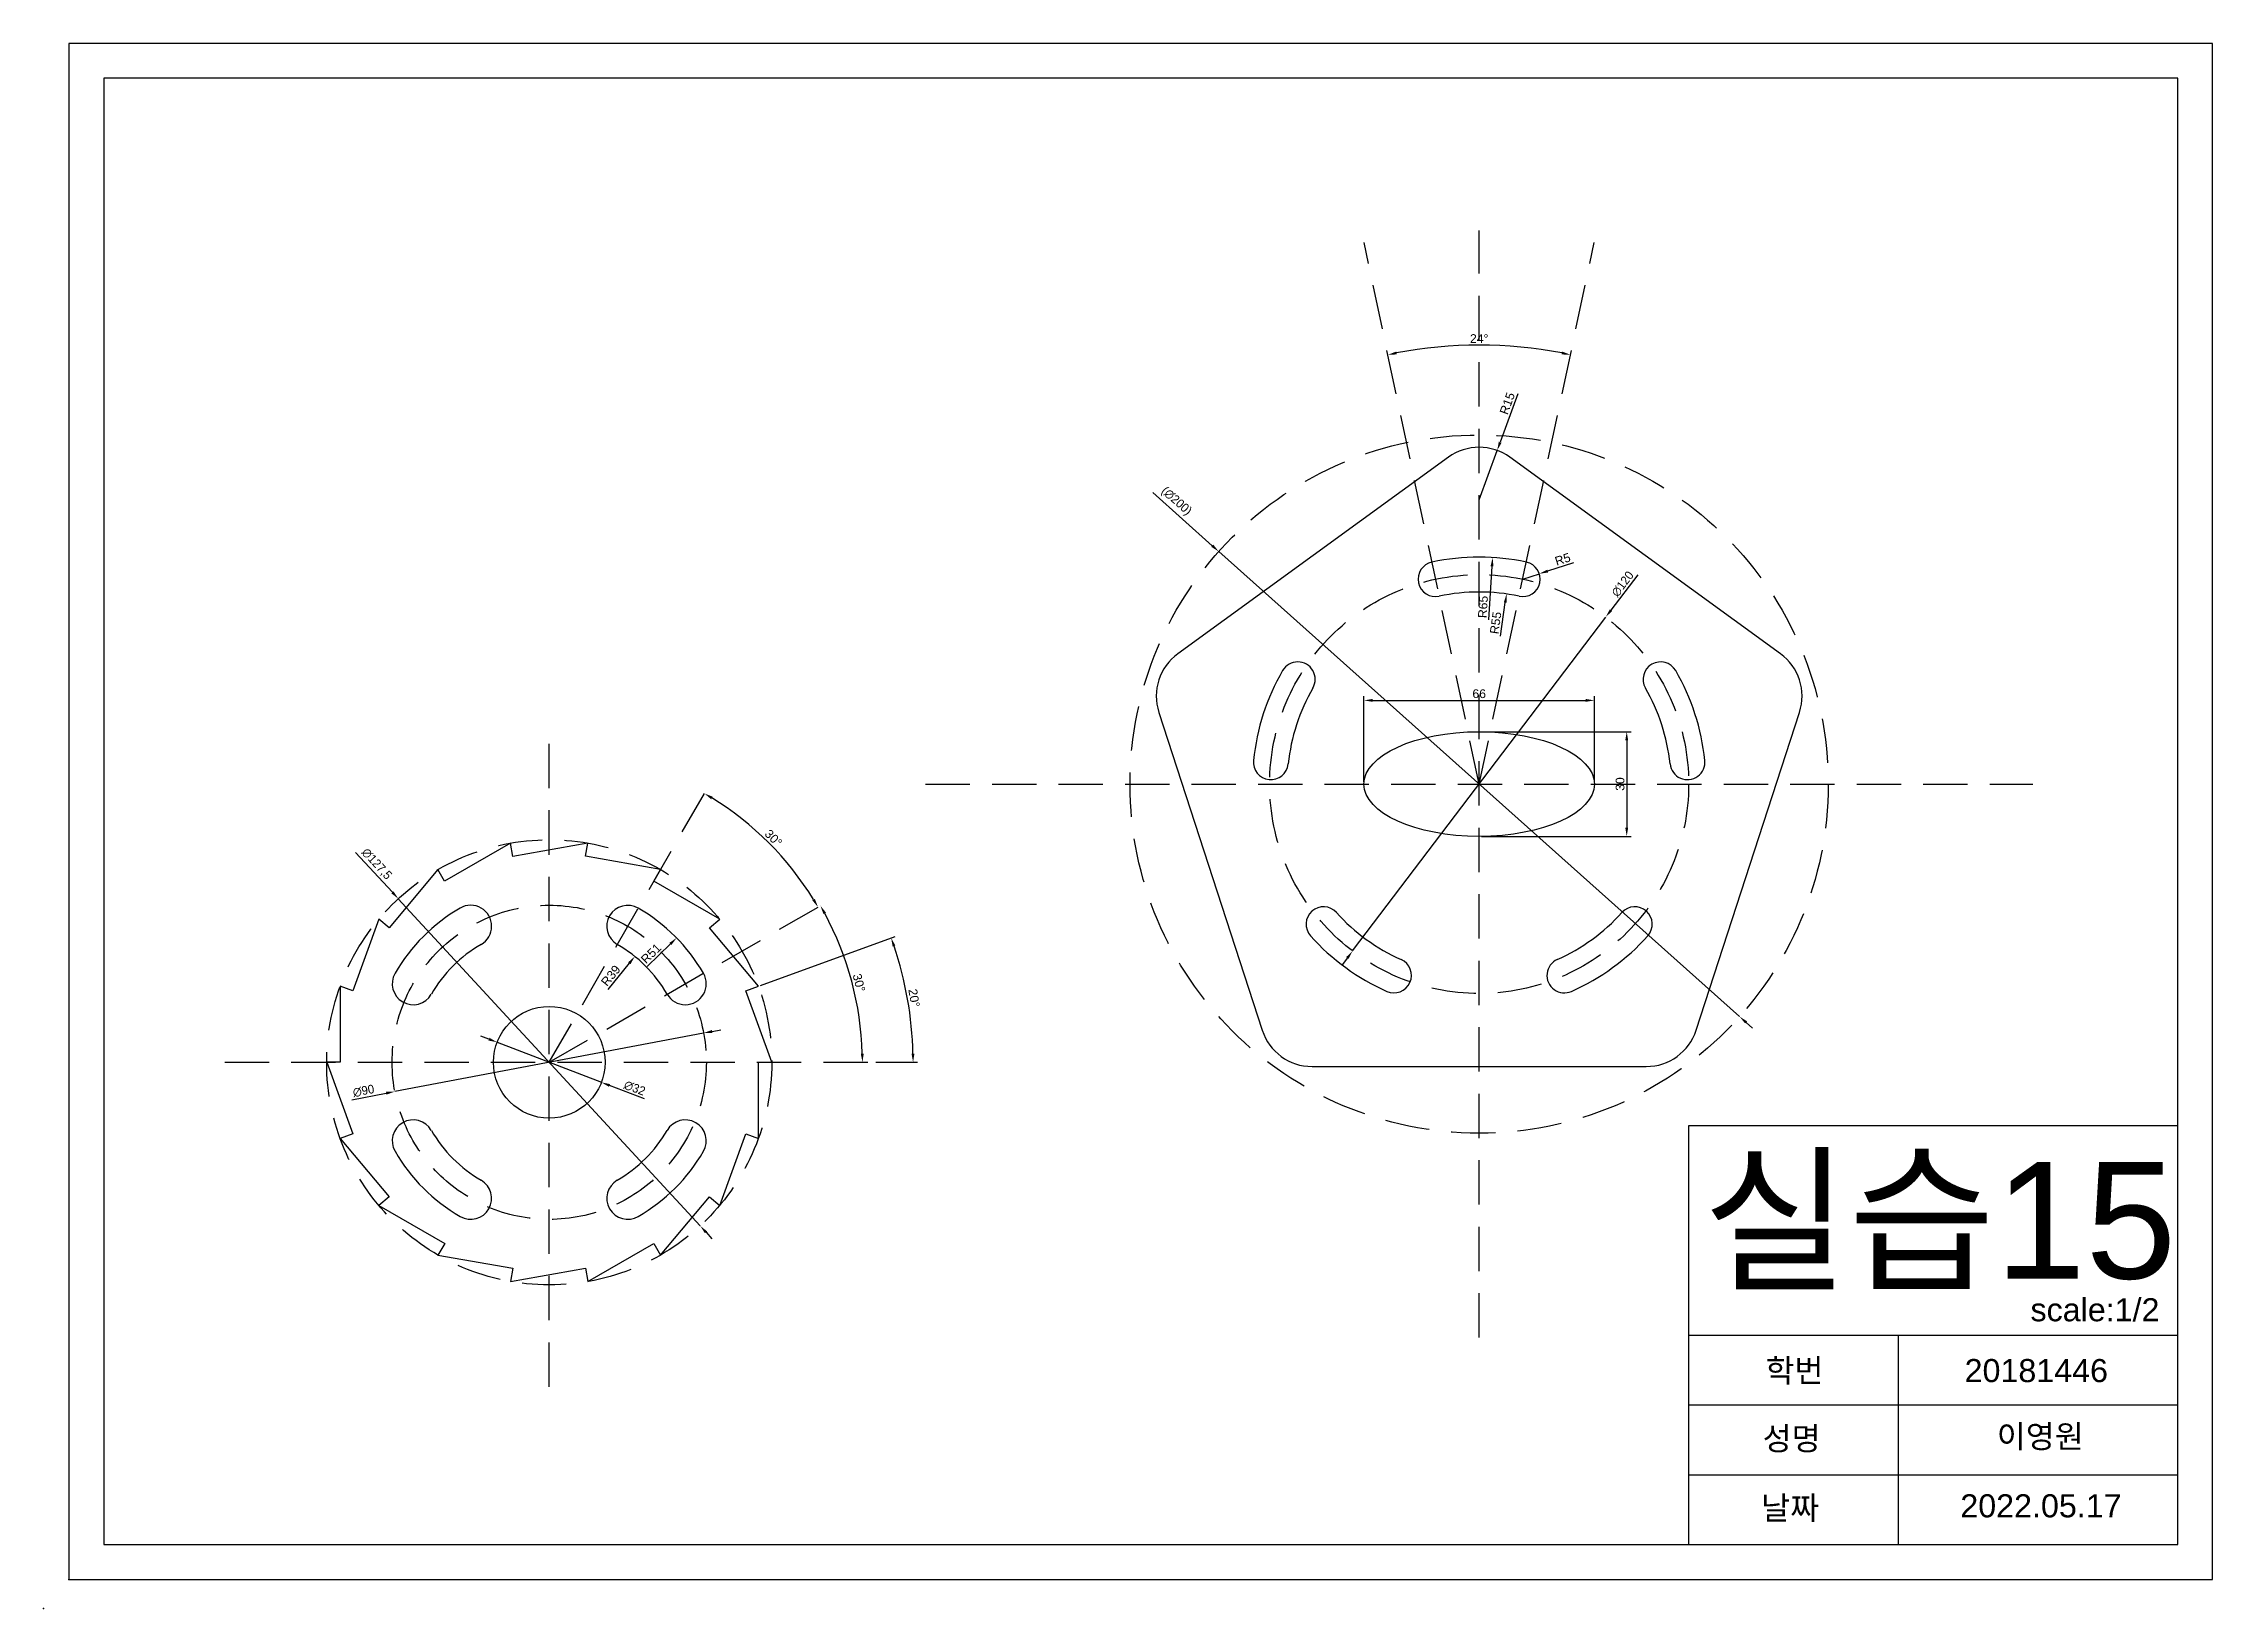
# Model space of a CAD drawing. Header units: millimetres. Extents: x 6 to 627, y -9 to 440.
import ezdxf

# ---------------------------------------------------------------- set-up
doc = ezdxf.new("R2010")
doc.units = ezdxf.units.MM
doc.linetypes.add('HIDDENX2', pattern=[19.05, 12.7, -6.35])
doc.styles.get("Standard").update_dxf_attribs({"font": 'arial.ttf'})
doc.dimstyles.new('ISO-25', dxfattribs={"dimtxt": 2.5, "dimasz": 2.5, "dimexe": 1.25, "dimexo": 0.625, "dimtad": 1, "dimtxsty": 'Standard', "dimcen": 2.5, "dimadec": 0, "dimazin": 0, "dimtfac": 1, "dimtmove": 0, "dimatfit": 3, "dimfxl": 1, "dimarcsym": 0})

# ---------------------------------------------------------------- blocks, each defined once
blk = doc.blocks.new('*U21')
for centre, radius, start, end in [((-8.24, 8.24), 6, 60, 240), ((-30.74, -30.74), 51, 30, 60), ((-30.74, -30.74), 39, 30, 60), ((8.24, -8.24), 6, 210, 30)]:
    blk.add_arc(centre, radius, start, end)
blk = doc.blocks.new('*U22')
at = {"color": 0, "linetype": 'ByBlock', "lineweight": -2, "transparency": 16777216}
for p, rotation in [((2291.2, 1701.96), 90.00000000000001), ((2291.2, 1640.49), 180), ((2352.67, 1640.49), 270)]:
    blk.add_blockref('*U21', p, dxfattribs=dict(at, rotation=rotation))
blk.add_blockref('*U21', (2352.67, 1701.96), dxfattribs=at)
blk = doc.blocks.new('*U23')
for p, q in [((-3.73, 9.59), (-0.12, 10.9)), ((3.73, -10.9), (-3.73, 9.59))]:
    blk.add_line(p, q)
blk = doc.blocks.new('*U24')
at = {"color": 0, "linetype": 'ByBlock', "lineweight": -2, "transparency": 16777216}
for p, rotation in [((2300.78, 1728.44), 99.99999999999987), ((2321.62, 1732.23), 79.99999999999991), ((2342.51, 1728.66), 59.99999999999996), ((2360.91, 1718.16), 39.99999999999999), ((2282.49, 1717.76), 119.9999999999999), ((2268.95, 1701.46), 139.9999999999999), ((2374.61, 1702), 19.99999999999999), ((2261.81, 1681.51), 159.9999999999998), ((2382.07, 1660.94), 339.9999999999995), ((2261.92, 1660.32), 180), ((2269.26, 1640.45), 199.9999999999997), ((2374.92, 1641), 319.9999999999996), ((2282.97, 1624.29), 219.9999999999997), ((2361.39, 1624.7), 299.9999999999995), ((2301.37, 1613.8), 239.9999999999996), ((2322.25, 1610.22), 259.9999999999996), ((2343.1, 1614.01), 279.9999999999996)]:
    blk.add_blockref('*U23', p, dxfattribs=dict(at, rotation=rotation))
blk.add_blockref('*U23', (2381.96, 1682.13), dxfattribs=at)
blk = doc.blocks.new('*D25')
at = {"color": 0, "lineweight": -2, "transparency": 16777216}
blk.add_arc((150.58, 147.85), 88.91, 31.61117, 58.38883, dxfattribs=at)
at = {"color": 0, "transparency": 16777216}
for points in [[(196.96, 223.2), (197.39, 223.92), (195.03, 224.84)], [(226.65, 194.66), (225.93, 194.23), (227.57, 192.3)]]:
    blk.add_solid(points, dxfattribs=at)
at = {"layer": 'Defpoints', "color": 0, "transparency": 16777216}
for p in [(197.04, 228.32), (218.68, 204.99), (231.05, 194.31), (150.58, 147.85), (150.58, 147.85)]:
    blk.add_point(p, dxfattribs=at)
at = {"color": 0, "transparency": 16777216, "insert": (214.79, 212.06), "char_height": 2.5, "attachment_point": 5, "rotation": 315}
blk.add_mtext('30°', dxfattribs=at)
blk = doc.blocks.new('*D26')
at = {"color": 0, "lineweight": -2, "transparency": 16777216}
for p, q in [((211.07, 169.86), (249.68, 183.92)), ((244.13, 147.85), (256.04, 147.85))]:
    blk.add_line(p, q, dxfattribs=at)
blk.add_arc((150.58, 147.85), 104.21, 1.37453, 18.62547, dxfattribs=at)
at = {"color": 0, "transparency": 16777216}
for points in [[(248.94, 180.99), (249.72, 181.27), (248.5, 183.49)], [(255.18, 150.35), (254.34, 150.34), (254.79, 147.85)]]:
    blk.add_solid(points, dxfattribs=at)
at = {"layer": 'Defpoints', "color": 0, "transparency": 16777216}
for p in [(206.87, 168.34), (210.48, 169.65), (254.08, 159.94), (57.65, 147.85), (243.5, 147.85)]:
    blk.add_point(p, dxfattribs=at)
at = {"color": 0, "transparency": 16777216, "insert": (255.08, 166.27), "char_height": 2.5, "attachment_point": 5, "rotation": 280}
blk.add_mtext('20°', dxfattribs=at)
blk = doc.blocks.new('*D27')
at = {"color": 0, "lineweight": -2, "transparency": 16777216}
blk.add_arc((150.58, 147.85), 89.7, 1.59692, 28.40308, dxfattribs=at)
at = {"color": 0, "transparency": 16777216}
for points in [[(229.11, 190.31), (229.84, 190.72), (228.26, 192.7)], [(240.66, 150.35), (239.82, 150.34), (240.28, 147.85)]]:
    blk.add_solid(points, dxfattribs=at)
at = {"layer": 'Defpoints', "color": 0, "transparency": 16777216}
for p in [(231.05, 194.31), (234.87, 178.53), (57.65, 147.85), (150.58, 147.85), (243.5, 147.85)]:
    blk.add_point(p, dxfattribs=at)
at = {"color": 0, "transparency": 16777216, "insert": (239.3, 170.62), "char_height": 2.5, "attachment_point": 5, "rotation": 284.39521}
blk.add_mtext('30°', dxfattribs=at)
blk = doc.blocks.new('*D28')
at = {"color": 0, "lineweight": -2, "transparency": 16777216}
for p, q in [((95.12, 207.96), (105.66, 196.54)), ((193.8, 100.99), (107.35, 194.7)), ((195.5, 99.15), (197.19, 97.31))]:
    blk.add_line(p, q, dxfattribs=at)
at = {"color": 0, "transparency": 16777216}
for points in [[(105.96, 196.82), (105.35, 196.26), (107.35, 194.7)], [(195.8, 99.43), (195.19, 98.87), (193.8, 100.99)]]:
    blk.add_solid(points, dxfattribs=at)
at = {"layer": 'Defpoints', "color": 0, "transparency": 16777216}
for p in [(107.35, 194.7), (193.8, 100.99)]:
    blk.add_point(p, dxfattribs=at)
at = {"color": 0, "transparency": 16777216, "insert": (101.09, 204.6), "char_height": 2.5, "attachment_point": 5, "rotation": 312.69216}
blk.add_mtext('{\\fPMingLiU|b0|i0|c136|p0;∅127,5}', dxfattribs=at)
blk = doc.blocks.new('*D29')
at = {"color": 0, "lineweight": -2, "transparency": 16777216}
for p, q in [((194.79, 156.23), (106.36, 139.47)), ((197.25, 156.69), (199.7, 157.16)), ((94.02, 137.13), (103.91, 139))]:
    blk.add_line(p, q, dxfattribs=at)
at = {"color": 0, "transparency": 16777216}
for points in [[(197.17, 157.1), (197.32, 156.28), (194.79, 156.23)], [(103.83, 139.41), (103.98, 138.59), (106.36, 139.47)]]:
    blk.add_solid(points, dxfattribs=at)
at = {"layer": 'Defpoints', "color": 0, "transparency": 16777216}
for p in [(194.79, 156.23), (106.36, 139.47)]:
    blk.add_point(p, dxfattribs=at)
at = {"color": 0, "transparency": 16777216, "insert": (97.39, 139.67), "char_height": 2.5, "attachment_point": 5, "rotation": 10.73249}
blk.add_mtext('{\\fPMingLiU|b0|i0|c136|p0;∅90}', dxfattribs=at)
blk = doc.blocks.new('*D30')
at = {"color": 0, "lineweight": -2, "transparency": 16777216}
for p, q in [((133.31, 154.48), (130.97, 155.38)), ((135.64, 153.58), (165.51, 142.11)), ((177.9, 137.35), (167.85, 141.21))]:
    blk.add_line(p, q, dxfattribs=at)
at = {"color": 0, "transparency": 16777216}
for points in [[(133.46, 154.87), (133.16, 154.09), (135.64, 153.58)], [(168, 141.6), (167.7, 140.82), (165.51, 142.11)]]:
    blk.add_solid(points, dxfattribs=at)
at = {"layer": 'Defpoints', "color": 0, "transparency": 16777216}
for p in [(135.64, 153.58), (165.51, 142.11)]:
    blk.add_point(p, dxfattribs=at)
at = {"color": 0, "transparency": 16777216, "insert": (175.04, 140.45), "char_height": 2.5, "attachment_point": 5, "rotation": 338.98294}
blk.add_mtext('{\\fPMingLiU|b0|i0|c136|p0;∅32}', dxfattribs=at)
blk = doc.blocks.new('*D31')
at = {"color": 0, "lineweight": -2, "transparency": 16777216}
blk.add_line((167.41, 168.67), (173.52, 176.23), dxfattribs=at)
at = {"color": 0, "transparency": 16777216}
blk.add_solid([(173.2, 176.49), (173.85, 175.97), (175.09, 178.18)], dxfattribs=at)
at = {"layer": 'Defpoints', "color": 0, "transparency": 16777216}
for p in [(175.09, 178.18), (150.58, 147.85)]:
    blk.add_point(p, dxfattribs=at)
at = {"color": 0, "transparency": 16777216, "insert": (168.2, 172.67), "char_height": 2.5, "attachment_point": 5, "rotation": 51.04999}
blk.add_mtext('R39', dxfattribs=at)
blk = doc.blocks.new('*D32')
at = {"color": 0, "lineweight": -2, "transparency": 16777216}
blk.add_line((178.66, 175.28), (185.27, 181.74), dxfattribs=at)
at = {"color": 0, "transparency": 16777216}
blk.add_solid([(184.98, 182.04), (185.56, 181.44), (187.06, 183.49)], dxfattribs=at)
at = {"layer": 'Defpoints', "color": 0, "transparency": 16777216}
for p in [(187.06, 183.49), (150.58, 147.85)]:
    blk.add_point(p, dxfattribs=at)
at = {"color": 0, "transparency": 16777216, "insert": (179.74, 179), "char_height": 2.5, "attachment_point": 5, "rotation": 44.33316}
blk.add_mtext('R51', dxfattribs=at)
blk = doc.blocks.new('*D33')
at = {"color": 0, "lineweight": -2, "transparency": 16777216}
for p, q in [((323.45, 311.03), (340.48, 295.82)), ((491.53, 160.94), (342.34, 294.15)), ((493.39, 159.28), (495.26, 157.61))]:
    blk.add_line(p, q, dxfattribs=at)
at = {"color": 0, "transparency": 16777216}
for points in [[(340.76, 296.13), (340.2, 295.5), (342.34, 294.15)], [(493.67, 159.59), (493.11, 158.97), (491.53, 160.94)]]:
    blk.add_solid(points, dxfattribs=at)
at = {"layer": 'Defpoints', "color": 0, "transparency": 16777216}
for p in [(342.34, 294.15), (491.53, 160.94)]:
    blk.add_point(p, dxfattribs=at)
at = {"color": 0, "transparency": 16777216, "insert": (330.11, 308.46), "char_height": 2.5, "attachment_point": 5, "rotation": 318.23762}
blk.add_mtext('{\\fPMingLiU|b0|i0|c129|p0;(\\fPMingLiU|b0|i0|c136|p0;∅200})', dxfattribs=at)
blk = doc.blocks.new('*U34')
for centre, radius, start, end in [((-12.47, -0.66), 5, 102, 282), ((0, -59.34), 65, 78, 102), ((12.47, -0.66), 5, 258, 78), ((0, -59.34), 55, 78, 102)]:
    blk.add_arc(centre, radius, start, end)
blk = doc.blocks.new('*U35')
at = {"color": 0, "linetype": 'ByBlock', "lineweight": -2, "transparency": 16777216}
blk.add_blockref('*U34', (1342.32, 795.94), dxfattribs=at)
for p, rotation in [((1285.88, 754.93), 71.99999999999997), ((1398.76, 754.93), 288), ((1307.44, 688.58), 144), ((1377.21, 688.58), 215.9999999999999)]:
    blk.add_blockref('*U34', p, dxfattribs=dict(at, rotation=rotation))
blk = doc.blocks.new('*D36')
at = {"color": 0, "lineweight": -2, "transparency": 16777216}
blk.add_arc((416.94, 227.55), 125.72, 79.13937, 100.86063, dxfattribs=at)
at = {"color": 0, "transparency": 16777216}
for points in [[(393.33, 350.61), (393.17, 351.42), (390.8, 350.52)], [(440.71, 351.42), (440.54, 350.61), (443.07, 350.52)]]:
    blk.add_solid(points, dxfattribs=at)
at = {"layer": 'Defpoints', "color": 0, "transparency": 16777216}
for p in [(383.97, 382.64), (449.9, 382.64), (425.71, 352.96), (416.94, 227.55), (416.94, 227.55)]:
    blk.add_point(p, dxfattribs=at)
at = {"color": 0, "transparency": 16777216, "insert": (416.94, 355.15), "char_height": 2.5, "attachment_point": 5}
blk.add_mtext('24°', dxfattribs=at)
blk = doc.blocks.new('*D37')
at = {"color": 0, "lineweight": -2, "transparency": 16777216}
for p, q in [((428.03, 339.32), (422.95, 325.44)), ((416.94, 309), (422.09, 323.09))]:
    blk.add_line(p, q, dxfattribs=at)
at = {"color": 0, "transparency": 16777216}
blk.add_solid([(422.56, 325.58), (423.34, 325.3), (422.09, 323.09)], dxfattribs=at)
at = {"layer": 'Defpoints', "color": 0, "transparency": 16777216}
for p in [(422.09, 323.09), (416.94, 309)]:
    blk.add_point(p, dxfattribs=at)
at = {"color": 0, "transparency": 16777216, "insert": (425, 336.58), "char_height": 2.5, "attachment_point": 5, "rotation": 69.90766}
blk.add_mtext('R15', dxfattribs=at)
blk = doc.blocks.new('*D38')
at = {"color": 0, "lineweight": -2, "transparency": 16777216}
blk.add_line((419.72, 274.56), (420.63, 289.94), dxfattribs=at)
at = {"color": 0, "transparency": 16777216}
blk.add_solid([(420.21, 289.96), (421.04, 289.91), (420.77, 292.43)], dxfattribs=at)
at = {"layer": 'Defpoints', "color": 0, "transparency": 16777216}
for p in [(420.77, 292.43), (416.94, 227.55)]:
    blk.add_point(p, dxfattribs=at)
at = {"color": 0, "transparency": 16777216, "insert": (418.03, 278.29), "char_height": 2.5, "attachment_point": 5, "rotation": 86.61437}
blk.add_mtext('R65', dxfattribs=at)
blk = doc.blocks.new('*D39')
at = {"color": 0, "lineweight": -2, "transparency": 16777216}
blk.add_line((423.02, 269.87), (424.41, 279.51), dxfattribs=at)
at = {"color": 0, "transparency": 16777216}
blk.add_solid([(424, 279.57), (424.82, 279.45), (424.77, 281.99)], dxfattribs=at)
at = {"layer": 'Defpoints', "color": 0, "transparency": 16777216}
for p in [(424.77, 281.99), (416.94, 227.55)]:
    blk.add_point(p, dxfattribs=at)
at = {"color": 0, "transparency": 16777216, "insert": (421.66, 273.72), "char_height": 2.5, "attachment_point": 5, "rotation": 81.8141}
blk.add_mtext('R55', dxfattribs=at)
blk = doc.blocks.new('*D40')
at = {"color": 0, "lineweight": -2, "transparency": 16777216}
for p, q in [((429.41, 286.23), (434.17, 287.78)), ((443.96, 290.95), (436.54, 288.55))]:
    blk.add_line(p, q, dxfattribs=at)
at = {"color": 0, "transparency": 16777216}
blk.add_solid([(436.42, 288.94), (436.67, 288.15), (434.17, 287.78)], dxfattribs=at)
at = {"layer": 'Defpoints', "color": 0, "transparency": 16777216}
for p in [(429.41, 286.23), (434.17, 287.78)]:
    blk.add_point(p, dxfattribs=at)
at = {"color": 0, "transparency": 16777216, "insert": (440.86, 291.94), "char_height": 2.5, "attachment_point": 5, "rotation": 17.96926}
blk.add_mtext('R5', dxfattribs=at)
blk = doc.blocks.new('*D41')
at = {"color": 0, "lineweight": -2, "transparency": 16777216}
for p, q in [((383.94, 228.17), (383.94, 252.76)), ((386.44, 251.51), (447.44, 251.51)), ((449.94, 228.17), (449.94, 252.76))]:
    blk.add_line(p, q, dxfattribs=at)
at = {"color": 0, "transparency": 16777216}
for points in [[(386.44, 251.93), (386.44, 251.09), (383.94, 251.51)], [(447.44, 251.93), (447.44, 251.09), (449.94, 251.51)]]:
    blk.add_solid(points, dxfattribs=at)
at = {"layer": 'Defpoints', "color": 0, "transparency": 16777216}
for p in [(449.94, 251.51), (383.94, 227.55), (449.94, 227.55)]:
    blk.add_point(p, dxfattribs=at)
at = {"color": 0, "transparency": 16777216, "insert": (416.94, 253.41), "char_height": 2.5, "attachment_point": 5}
blk.add_mtext('66', dxfattribs=at)
blk = doc.blocks.new('*D42')
at = {"color": 0, "lineweight": -2, "transparency": 16777216}
for p, q in [((417.56, 242.55), (460.45, 242.55)), ((459.2, 240.05), (459.2, 215.05)), ((417.56, 212.55), (460.45, 212.55))]:
    blk.add_line(p, q, dxfattribs=at)
at = {"color": 0, "transparency": 16777216}
for points in [[(458.78, 240.05), (459.62, 240.05), (459.2, 242.55)], [(458.78, 215.05), (459.62, 215.05), (459.2, 212.55)]]:
    blk.add_solid(points, dxfattribs=at)
at = {"layer": 'Defpoints', "color": 0, "transparency": 16777216}
for p in [(416.94, 242.55), (416.94, 212.55), (459.2, 212.55)]:
    blk.add_point(p, dxfattribs=at)
at = {"color": 0, "transparency": 16777216, "insert": (457.3, 227.55), "char_height": 2.5, "attachment_point": 5, "rotation": 90}
blk.add_mtext('30', dxfattribs=at)
blk = doc.blocks.new('*D43')
at = {"color": 0, "lineweight": -2, "transparency": 16777216}
for p, q in [((462.38, 287.49), (454.69, 277.35)), ((380.69, 179.73), (453.18, 275.36)), ((379.18, 177.74), (377.67, 175.75))]:
    blk.add_line(p, q, dxfattribs=at)
at = {"color": 0, "transparency": 16777216}
for points in [[(454.36, 277.6), (455.02, 277.1), (453.18, 275.36)], [(378.85, 177.99), (379.51, 177.49), (380.69, 179.73)]]:
    blk.add_solid(points, dxfattribs=at)
at = {"layer": 'Defpoints', "color": 0, "transparency": 16777216}
for p in [(453.18, 275.36), (380.69, 179.73)]:
    blk.add_point(p, dxfattribs=at)
at = {"color": 0, "transparency": 16777216, "insert": (458.03, 284.86), "char_height": 2.5, "attachment_point": 5, "rotation": 52.83555}
blk.add_mtext('{\\fPMingLiU|b0|i0|c136|p0;∅120}', dxfattribs=at)

msp = doc.modelspace()

# ---------------------------------------------------------------- linework, layer by layer
for p, q in [((13.017, 439.703), (13.017, -0.297)), ((627.017, 439.703), (13.017, 439.703)), ((627.017, -0.297), (627.017, 439.703)), ((617.017, 429.703), (23.017, 429.703)), ((23.017, 429.703), (23.017, 9.703)), ((617.017, 9.703), (617.017, 429.703)), ((477.017, 9.703), (477.017, 129.703)), ((477.017, 129.703), (617.017, 129.703)), ((477.017, 69.703), (617.017, 69.703)), ((537.017, 9.703), (537.017, 69.703)), ((477.017, 49.703), (617.017, 49.703)), ((477.017, 29.703), (617.017, 29.703)), ((23.017, 9.703), (617.017, 9.703)), ((13.017, -0.297), (627.017, -0.297))]:
    msp.add_line(p, q)
at = {"color": 1, "linetype": 'HIDDENX2'}
for p, q in [((416.936, 68.987), (416.936, 386.105)), ((416.936, 227.546), (383.97, 382.64)), ((416.936, 227.546), (449.902, 382.64)), ((150.576, 54.921), (150.576, 240.772)), ((150.576, 147.847), (197.039, 228.323)), ((258.377, 227.546), (575.495, 227.546)), ((150.576, 147.847), (231.053, 194.31)), ((57.651, 147.847), (243.502, 147.847))]:
    msp.add_line(p, q, dxfattribs=at)
at = {"color": 2}
msp.add_lwpolyline([(408.119, 321.14), (330.647, 264.853, 0.3249197), (325.198, 248.083), (354.79, 157.009, 0.3249197), (369.056, 146.644), (464.816, 146.644, 0.3249197), (479.082, 157.009), (508.674, 248.083, 0.3249197), (503.225, 264.853), (425.753, 321.14, 0.3249197)], format="xyb", close=True, dxfattribs=at)
at = {"color": 1, "linetype": 'HIDDENX2'}
for centre, radius in [((416.936, 227.546), 100), ((416.936, 227.546), 60), ((150.576, 147.847), 63.75)]:
    msp.add_circle(centre, radius, dxfattribs=at)
at = {"linetype": 'HIDDENX2'}
msp.add_circle((150.576, 147.847), 45, dxfattribs=at)
msp.add_circle((150.576, 147.847), 16)
at = {"color": 2}
msp.add_ellipse((416.936, 227.546), major_axis=(33, 0), ratio=0.4545455, dxfattribs=at)
for p in [(13.017, -0.297), (5.683, -8.637), (5.683, -8.637)]:
    msp.add_point(p)

# ---------------------------------------------------------------- block references
for name, p in [('*U35', (-925.389, -509.046)), ('*U24', (-2171.361, -1523.38)), ('*U22', (-2171.361, -1523.38))]:
    msp.add_blockref(name, p)

# ---------------------------------------------------------------- texts
for s, height, p in [('실습15', 33.3773, (480.946, 85.898)), ('scale:1/2', 6.6082, (574.852, 73.667)), ('학번', 6.6082, (498.959, 56.245)), ('20181446', 6.6082, (555.981, 56.245)), ('성명', 6.6082, (498.139, 36.773)), ('이영원', 6.6082, (565.212, 37.387)), ('날짜', 6.6082, (497.729, 16.891)), ('2022.05.17', 6.6082, (554.751, 17.505))]:
    msp.add_text(s, height=height).set_placement(p)

# ---------------------------------------------------------------- dimensions: what is measured, and where the dimension line sits
at = {"color": 4}
for base, line1, line2, picture, middle in [((425.706, 352.96), ((416.936, 227.546), (449.902, 382.64)), ((416.936, 227.546), (383.97, 382.64)), '*D36', (416.936, 355.146)), ((218.683, 204.995), ((150.576, 147.847), (197.039, 228.323)), ((150.576, 147.847), (231.053, 194.31)), '*D25', (214.788, 212.058)), ((254.084, 159.945), ((57.651, 147.847), (243.502, 147.847)), ((206.869, 168.335), (210.482, 169.65)), '*D26', (255.078, 166.273))]:
    dim = msp.add_angular_dim_2l(base=base, line1=line1, line2=line2, dimstyle='ISO-25', dxfattribs=at)
    dim.commit()
    dim.dimension.update_dxf_attribs({"geometry": picture, "text_midpoint": middle})
for center, mpoint, picture, middle in [((416.936, 309.005), (422.089, 323.092), '*D37', (426.782, 335.922)), ((416.936, 227.546), (420.775, 292.432), '*D38', (419.931, 278.174)), ((416.936, 227.546), (424.767, 281.985), '*D39', (423.54, 273.452)), ((150.576, 147.847), (187.056, 183.487), '*D32', (181.069, 177.637)), ((150.576, 147.847), (175.093, 178.177), '*D31', (169.678, 171.477))]:
    dim = msp.add_radius_dim(center=center, mpoint=mpoint, dimstyle='ISO-25', dxfattribs=at)
    dim.commit()
    dim.dimension.update_dxf_attribs({"geometry": picture, "text_midpoint": middle, "dimtype": 164})
for p1, p2, text, picture, middle in [((491.527, 160.941), (342.345, 294.15), '{\\fPMingLiU|b0|i0|c129|p0;(\\fPMingLiU|b0|i0|c136|p0;<>})', '*D33', (328.427, 306.577)), ((380.69, 179.731), (453.182, 275.36), '{\\fPMingLiU|b0|i0|c136|p0;<>}', '*D43', (459.523, 283.724)), ((135.641, 153.585), (165.512, 142.108), '{\\fPMingLiU|b0|i0|c136|p0;<>}', '*D30', (174.372, 138.704))]:
    dim = msp.add_diameter_dim_2p(p1=p1, p2=p2, text=text, dimstyle='ISO-25', dxfattribs=at)
    dim.commit()
    dim.dimension.update_dxf_attribs({"geometry": picture, "text_midpoint": middle, "dimtype": 163})
dim = msp.add_radius_dim(center=(429.411, 286.235), mpoint=(434.167, 287.777), dimstyle='ISO-25', dxfattribs=at)
dim.commit()
dim.dimension.update_dxf_attribs({"geometry": '*D40', "text_midpoint": (440.859, 291.941)})
dim = msp.add_linear_dim(base=(449.936, 251.511), p1=(383.936, 227.546), p2=(449.936, 227.546), dimstyle='ISO-25', dxfattribs=at)
dim.commit()
dim.dimension.update_dxf_attribs({"geometry": '*D41', "text_midpoint": (416.936, 253.412)})
dim = msp.add_linear_dim(base=(459.198, 212.546), p1=(416.936, 242.546), p2=(416.936, 212.546), angle=90, dimstyle='ISO-25', dxfattribs=at)
dim.commit()
dim.dimension.update_dxf_attribs({"geometry": '*D42', "text_midpoint": (457.296, 227.546)})
for p1, p2, picture, middle in [((193.803, 100.99), (107.35, 194.703), '*D28', (101.094, 204.602)), ((194.789, 156.227), (106.364, 139.467), '*D29', (97.388, 139.674))]:
    dim = msp.add_diameter_dim_2p(p1=p1, p2=p2, text='{\\fPMingLiU|b0|i0|c136|p0;<>}', dimstyle='ISO-25', dxfattribs=at)
    dim.commit()
    dim.dimension.update_dxf_attribs({"geometry": picture, "text_midpoint": middle})
dim = msp.add_angular_dim_2l(base=(234.867, 178.526), line1=((57.651, 147.847), (243.502, 147.847)), line2=((150.576, 147.847), (231.053, 194.31)), dimstyle='ISO-25', dxfattribs=at)
dim.commit()
dim.dimension.update_dxf_attribs({"geometry": '*D27', "text_midpoint": (237.46, 170.147), "dimtype": 162})

doc.saveas('drawing.dxf')
